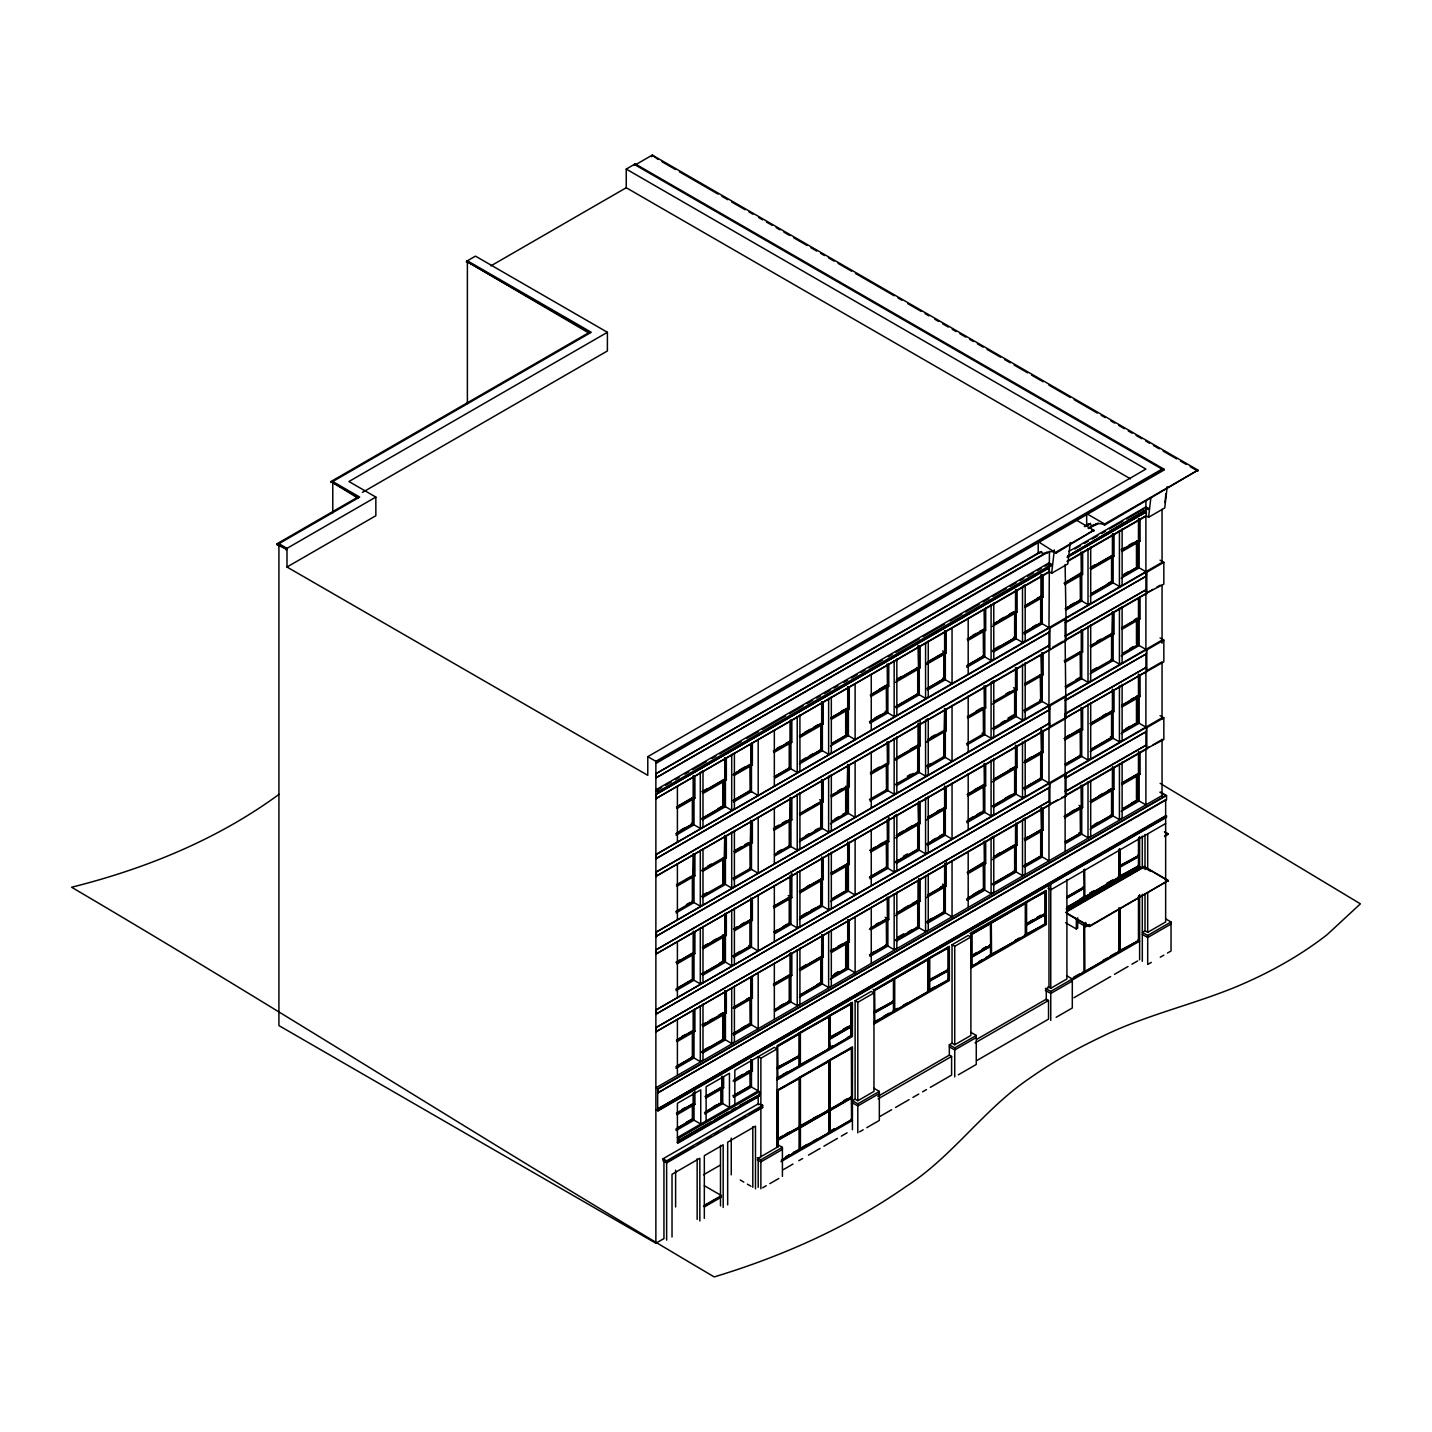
<?xml version="1.0" encoding="UTF-8"?>
<svg xmlns="http://www.w3.org/2000/svg" width="1432" height="1432" viewBox="0 0 1432 1432"><rect width="100%" height="100%" fill="white"/><g stroke="black" fill="none" stroke-linecap="round" stroke-linejoin="round"><path stroke-width="1.5" d="M1164.968 502.65L1165.863 493.843M1049.423 567.806L655.874 794.492L1048.976 567.537L1049.423 571.941L655.874 798.644L1048.976 571.69L1051.661 573.248L1054.364 549.924M1070.259 542.71L1067.824 563.922L1051.661 573.248M1067.055 561.255L1145.904 515.735L1148.589 517.274L1150.791 498.211M1167.187 486.755L1164.753 507.948L1148.589 517.274M279.061 794.312C217.431 839.528 145.42 868.777 71.6 887.249C287.617 1014.142 498.354 1149.753 714.21 1276.914C782.051 1256.347 847.816 1227.331 906.026 1186.519C952.566 1156.609 983.802 1109.227 1029.501 1078.368A503.903 290.929 0 0 1 1101.208 1036.965C1145.027 1015.109 1193.232 1004.799 1238.215 985.932A417.822 241.22 0 0 0 1327.321 934.487L1360.4 903.843L1160.135 783.34M589.447 333.334L466.492 261.304L475.478 256.131L607.401 332.296L607.401 350.947L362.421 492.393M1130.439 478.825L626.249 187.735L626.249 169.083L635.217 163.892L1163.84 469.087L1163.84 470.126L656.769 762.898L655.874 762.379M466.492 262.342L467.387 261.823M1197.957 470.126L1104.609 524.023L1086.673 513.658L1086.673 525.061A2.542 1.468 60 0 0 1088.463 524.023A16.02 9.254 60 0 0 1096.536 524.542A16.02 9.254 60 0 1 1104.609 525.061L1197.957 470.126L652.276 155.086L634.322 165.45L634.322 164.411L1163.84 470.126M490.943 265.851L626.249 187.735M357.893 498.103L330.971 481.528L589.447 332.296L466.492 261.304M330.971 482.566L591.255 332.296L467.387 260.785L467.387 403.573M607.401 332.296L348.925 481.528L375.846 497.065L375.846 515.735L286.991 567.018L286.991 548.367L278.918 543.712M286.991 549.405L277.128 544.751L277.128 543.712L357.893 497.065L330.971 481.528M277.128 544.751L359.7 497.065L332.779 481.528L332.779 512.763M277.128 543.712L286.096 548.886L375.846 497.065M286.991 567.018L647.783 775.321L647.783 756.669L1145.904 469.087L626.249 169.083M1162.05 469.087L655.874 761.341L655.874 1243.227L663.553 1238.787M647.783 756.669L656.769 761.86L1163.84 469.087M1039.292 552.412L655.874 773.763L1041.673 551.553M1084.364 526.385L1088.195 524.166M1084.812 526.654L1090.575 523.307M1047.025 552.072L655.874 777.916L1047.49 552.34M1088.195 528.318L1095.892 523.861M1088.66 528.569L1098.272 523.02M1056.154 552L1093.851 530.234L1056.154 553.038A16.02 9.254 60 0 0 1048.6 552.215L1047.544 552.824A16.02 9.254 60 0 1 1039.99 552A2.542 1.468 60 0 1 1038.2 553.038L1038.2 541.636L1056.154 553.038M1068.97 551.338L1145.904 506.91L1148.589 508.467L1067.824 556.135L1148.589 508.467M657.807 789.748L661.673 787.51M665.558 785.273L671.357 781.926M675.224 779.688L679.108 777.451M684.908 774.103L688.792 771.866M692.658 769.628L706.209 761.806M712.026 758.441L715.893 756.221M719.777 753.984L741.078 741.687M746.878 738.321L758.495 731.609M762.379 729.389L785.613 715.964M789.48 713.727L803.048 705.904M806.914 703.667L812.714 700.32M816.598 698.082L820.464 695.845M824.349 693.607L830.148 690.26M834.015 688.022L837.899 685.785M843.699 682.42L847.583 680.182M851.449 677.945L857.267 674.597M861.133 672.36L865 670.122M868.884 667.885L882.434 660.062M888.252 656.715L892.118 654.478M895.985 652.24L919.219 638.815M923.103 636.578L944.404 624.28M950.204 620.933L961.821 614.221M965.705 611.983L979.255 604.161M983.122 601.923L988.939 598.576M992.806 596.338L1006.374 588.516M1010.24 586.279L1016.058 582.913M1019.924 580.694L1023.791 578.456M1027.675 576.219L1033.474 572.854M1037.359 570.616L1041.225 568.397M1045.091 566.159L1048.976 563.922L1051.661 565.479L1051.661 564.441L1048.976 562.883L655.874 789.837L658.559 791.395L1051.661 564.441M1074.734 549.029L1080.516 545.699M1084.364 543.48L1088.195 541.26M1092.043 539.041L1097.825 535.711M1101.673 533.492L1105.504 531.272M1109.352 529.052L1122.813 521.284M1126.662 519.064L1143.971 509.058M655.874 790.876L658.559 792.433L1051.661 565.479M1067.055 557.102L1146.352 511.833L1146.352 515.985L1067.502 561.505M1067.502 557.37L1146.352 511.833M701.984 791.699L707.569 788.477M739.073 770.291L744.694 767.051M776.681 748.578L780.44 746.412M786.061 743.172L790.267 741.257L790.267 722.014M804.498 732.522L810.082 729.3M813.788 727.152L817.511 725.004M841.622 711.095L847.708 708.088L847.708 686.716M879.248 689.365L884.869 686.125M897.703 678.714L901.426 676.566M972.418 635.575L976.177 633.409M979.918 631.243L984.124 629.328L967.244 639.084M1000.216 619.519L1003.939 617.389M1009.506 614.167L1013.229 612.019M1037.359 598.075L1041.565 596.177L1041.565 574.805M1091.56 566.786L1095.283 564.638M1121.149 549.709L1124.908 547.543M1128.667 545.377L1132.408 543.193M676.441 806.968L693.339 797.212L693.339 775.84M702.45 791.968L724.753 779.08L724.753 757.707M733.882 773.799L750.78 764.062L750.78 744.819M773.37 751.012L790.267 741.257M799.378 735.994L821.682 723.124L821.682 701.752M830.811 717.844L847.708 708.088M870.316 695.039L886.748 685.033M896.307 680.039L918.61 667.169L918.61 645.778M927.739 661.888L944.637 652.133L944.637 630.76M993.235 624.083L1015.539 611.196L1015.539 589.823M1024.668 605.915L1041.565 596.177M1064.173 583.128L1080.605 573.122M1090.164 568.11L1112.467 555.24L1112.467 533.868M1121.614 549.96L1138.494 540.204L1138.494 518.832M676.674 807.093L693.571 797.356L693.571 775.983M702.665 792.093L724.968 779.205L724.968 757.832M734.115 773.942L750.995 764.187L750.995 744.944M773.602 751.138L790.5 741.382L790.5 720.01M799.593 736.138L821.896 723.25L821.896 701.877M831.043 717.969L847.923 708.231L847.923 686.859M870.531 695.182L887.428 685.427L887.196 663.929M896.522 680.164L918.825 667.294L918.825 645.922M927.972 662.014L944.869 652.258L944.869 630.885M967.459 639.209L984.357 629.471L984.124 610.104M993.45 624.209L1015.771 611.321L1015.771 589.948M1024.9 606.058L1041.798 596.303L1041.798 574.93M1064.388 583.254L1081.285 573.498L1081.053 552M1090.379 568.253L1112.7 555.365L1112.7 533.993M1121.829 550.085L1138.726 540.347L1138.726 518.957M681.202 804.766L684.961 802.6M688.702 800.434L692.462 798.268L692.462 823.919L677.443 832.583M726.328 757.868L726.328 779.993L724.073 780.243L724.073 805.894L701.769 818.782M733.023 774.855L736.764 772.689M778.131 748.811L789.39 742.313L789.39 767.964L774.372 776.627M823.257 701.913L823.257 724.037L821.001 724.288L821.001 749.938L800.56 761.752M837.452 714.568L841.211 712.402M847.028 709.27L849.283 709.001L849.283 686.877M886.515 686.465L888.771 686.197L888.771 664.09M926.88 662.927L946.212 653.046L946.212 630.921M973.867 635.808L977.626 633.642M1070.796 579.835L1074.555 577.669M1080.39 574.536L1082.628 574.286L1082.628 552.161M1122.616 549.924L1126.358 547.758M1140.069 518.993L1140.069 541.117L1137.813 541.385L1137.813 567.018L1122.813 575.7M676.96 808.489L694.914 798.125L694.914 776.001M703.345 793.256L726.328 779.993M734.401 775.321L752.355 764.957L752.355 742.85M773.889 752.534L791.842 742.17L791.842 720.045M800.273 737.301L823.257 724.037M831.33 719.365L849.283 709.001M870.817 696.561L888.771 686.197M895.286 682.438L920.185 668.064L920.185 645.939M926.468 664.448L946.212 653.046M967.746 640.605L985.699 630.241L985.699 608.117M992.215 626.482L1017.114 612.108L1017.114 589.984M1025.187 607.437L1043.14 597.072L1043.14 574.966M1064.674 584.65L1082.628 574.286M1091.059 569.417L1114.042 556.153L1114.042 534.029M1122.115 551.481L1140.069 541.117M680.755 830.166L684.514 828M717.826 808.722L723.411 805.518L723.411 781.997M801.741 760.285L805.464 758.137M809.187 755.989L812.893 753.841M874.612 718.238L880.25 714.98M995.598 648.356L999.321 646.208M1032.741 626.947L1036.482 624.782M1070.348 605.235L1074.107 603.069M1107.401 583.808L1111.125 581.66L1119.43 586.458L1122.115 584.9L1122.115 528.945M1124.031 574.232L1127.789 572.066M701.537 818.657L723.858 805.769L723.858 780.118M733.023 800.506L749.903 790.75M800.327 761.609L820.787 749.813L820.787 724.162M831.813 743.459L846.831 734.795L846.831 709.144M869.439 721.746L886.318 711.99M895.394 706.728L917.715 693.84L917.715 668.189M926.88 688.577L943.76 678.84L943.76 653.189M968.247 664.699L983.247 656.035M992.34 650.772L1014.644 637.884L1014.644 612.234M1023.808 632.622L1040.688 622.866L1040.688 597.216M1080.176 600.08L1065.175 608.743L1080.39 600.187L1080.176 574.429M1091.112 593.725L1111.572 581.929L1111.572 556.278M1122.616 575.575L1137.617 566.911L1137.617 541.26M675.779 833.782L692.658 824.027L692.658 798.394M733.22 800.631L750.1 790.876L749.903 765.1M774.587 776.735L789.587 768.071L789.587 742.42M832.028 743.584L847.028 734.902L847.028 709.091M869.636 721.871L886.515 712.116L886.318 686.34M895.627 706.853L917.93 693.983L917.93 668.332L916.587 667.545M927.077 688.702L943.957 678.947L943.957 653.296M966.564 665.898L983.462 656.142L983.247 630.384M992.555 650.898L1014.858 638.01L1014.858 612.359M1024.005 632.747L1040.885 622.992L1040.885 597.341M1091.345 593.868L1111.787 582.054L1111.787 556.404M676.065 835.178L694.019 824.814L694.019 797.606L694.914 798.125M702.45 819.945L725.415 806.681L725.415 779.473M733.506 802.01L751.46 791.645L751.46 764.437L752.355 764.957M774.784 778.185L790.947 768.859L790.947 741.651L791.842 742.17M799.378 763.972L822.362 750.708L822.362 723.518M830.435 746.054L848.388 735.69L848.388 708.482M869.922 723.25L887.876 712.885L887.876 685.677M896.307 708.017L919.29 694.753L919.29 667.545M927.363 690.081L945.317 679.735L945.317 652.527M966.851 667.294L984.804 656.93L984.804 629.722L985.699 630.241M993.235 652.061L1016.219 638.797L1016.219 611.589L1017.114 612.108M1024.292 634.125L1042.245 623.761L1042.245 596.553L1043.14 597.072M1065.569 610.3L1081.733 600.975L1081.733 573.767M1090.164 596.088L1113.147 582.824L1113.147 555.634L1114.042 556.153M1121.22 578.17L1139.174 567.806L1139.174 540.598M700.302 828.448L702.987 826.89L702.987 770.917L700.302 772.475L700.302 828.448L691.316 823.257M722.73 781.603L722.73 805.124L731.698 810.297L734.401 808.758L734.401 752.784M788.942 767.695L797.23 772.475L799.915 770.917L799.915 714.962M820.339 749.545L828.627 754.342L831.33 752.784L831.33 696.829M885.173 711.328L894.159 716.519L896.844 714.962L896.844 659.006M917.268 693.589L925.573 698.386L928.258 696.829L928.258 640.856M982.799 655.767L991.087 660.546L993.772 659.006L993.772 603.033M1022.502 642.413L1025.187 640.856L1025.187 584.9L1022.502 586.458L1022.502 642.413L1013.516 637.24M1079.728 599.811L1088.016 604.59L1090.701 603.033L1090.701 547.078M1162.05 562.364L655.874 854.6L1049.423 627.914L1049.423 632.049L655.874 858.753L1049.423 632.049M1042.514 623.922L1049.871 628.165L1066.017 618.839L1066.017 640.605L655.874 876.366L1049.423 649.68L1048.976 645.277L655.874 872.231L1049.423 645.528M1139.442 567.967L1146.799 572.209L1163.84 562.364L1163.84 584.131L1145.904 593.457L1145.904 649.412M1067.055 621.363L1146.352 576.094L1146.352 571.941L1065.569 618.588L1065.122 622.472M1065.569 622.723L1146.352 576.094M1065.569 636.202L1146.352 589.572L1146.352 593.707L1065.569 640.355L1065.122 635.933L1146.352 589.572M1052.556 647.336L1063.332 641.124M1049.423 723.25L655.874 949.953L1049.423 723.25L1049.423 727.402L655.874 954.088L1066.017 718.327L1065.122 640.086L1153.082 589.304M1156.662 587.227L1160.26 585.169M707.569 866.217L711.292 864.069M735.314 850.196L740.953 846.938M744.694 844.773L748.453 842.607M774.802 827.392L778.561 825.226M782.32 823.06L786.061 820.894M837.881 790.983L841.622 788.817M873.61 770.344L879.248 767.105M910.716 748.918L918.61 744.891L918.61 723.518M931.051 737.176L934.81 735.01M976.177 711.131L981.797 707.891M1005.801 694.037L1009.506 691.889M1097.145 641.285L1100.868 639.137M1134.287 619.841L1138.494 617.944L1138.494 598.701M676.441 884.69L693.571 875.077L693.571 853.705M702.45 869.689L724.968 856.945L724.968 835.572M733.882 851.539L750.995 841.909L750.995 820.536M773.37 828.734L790.5 819.122L790.5 797.731M799.378 813.734L821.896 800.971L821.896 779.599M830.811 795.566L847.923 785.953L847.923 764.581M870.316 772.779L887.428 763.149L887.196 741.651M896.307 757.761L918.825 745.016L918.825 723.643M927.739 739.61L944.869 729.998L944.869 708.607M967.244 716.805L984.357 707.193L984.124 685.677M993.235 701.805L1015.771 689.061L1015.771 667.688M1024.668 683.655L1041.798 674.024L1041.798 652.652M1064.173 660.85L1081.285 651.22L1081.285 629.847M1090.164 645.85L1112.7 633.087L1112.7 611.715M1121.614 627.681L1138.726 618.069L1138.726 598.827M686.841 879.248L690.582 877.082M701.537 870.728L705.26 868.58M776.251 827.624L780.01 825.458M783.769 823.275L789.39 820.035L789.39 845.686M805.912 810.476L809.635 808.328M813.34 806.18L817.063 804.032M831.813 795.53L837.452 792.29M843.072 789.032L846.831 786.866L846.831 812.517M895.394 758.799L913.992 748.077M971.988 714.604L975.747 712.438M979.506 710.272L983.247 708.106L983.462 733.882L966.564 743.62M1009.059 693.178L1012.782 691.029M1076.434 654.317L1080.176 652.151L1080.39 677.909L1065.175 686.465M1091.112 645.814L1094.836 643.666M1105.987 637.222L1111.572 634L1111.572 659.651M1128.237 624.406L1131.996 622.24M694.914 853.723L694.914 875.847L692.658 876.115L692.658 901.766L675.779 911.504M726.328 835.59L726.328 857.714L724.073 857.983L724.073 883.634L701.537 896.378M823.257 779.635L823.257 801.759L821.001 802.01L821.001 827.66L800.327 839.349M920.185 721.46L920.185 745.786L917.93 746.054L917.93 771.705L895.394 784.45M946.212 708.643L946.212 730.768L943.957 731.018L943.957 756.669L926.88 766.317M1017.114 667.706L1017.114 689.83L1014.858 690.099L1014.858 715.732L992.34 728.494M1114.042 611.75L1114.042 633.875L1111.787 634.125L1111.787 659.776L1091.112 671.447M676.96 886.211L694.914 875.847M703.345 870.978L726.328 857.714M734.401 853.06L752.355 842.696L752.355 820.572M773.889 830.256L791.842 819.892L791.842 797.767M800.273 815.023L823.257 801.759M831.33 797.087L849.283 786.723L849.283 764.598M870.817 774.3L888.771 763.936L888.771 741.812M895.286 760.159L920.185 745.786M926.468 742.17L946.212 730.768M967.746 718.327L985.699 707.963L985.699 685.838M992.215 704.204L1017.114 689.83M1025.187 685.176L1043.14 674.812L1043.14 652.688M1064.674 662.372L1082.628 652.008L1082.628 629.883M1091.059 647.139L1114.042 633.875M1122.115 629.203L1140.069 618.839L1140.069 596.714M907.297 776.287L911.02 774.139M1007.949 718.184L1013.516 714.962L1022.502 720.153L1025.187 718.596L1025.187 662.622M686.393 904.63L690.135 902.464M702.951 895.036L706.674 892.888M777.683 851.933L781.442 849.749M805.464 835.858L809.187 833.71M814.754 830.488L818.477 828.34M835.125 818.764L838.884 816.598M842.625 814.432L846.384 812.266L846.384 786.615M907.96 776.681L913.544 773.459M926.432 766.048L930.173 763.883M1001.183 722.856L1004.888 720.726M1008.611 718.578L1014.196 715.356M1075.987 679.699L1079.728 677.533L1088.016 682.312L1090.701 680.773L1090.701 624.8M1092.527 670.122L1096.25 667.974M1129.669 648.714L1133.41 646.548M733.023 878.228L750.1 868.597L749.903 842.839M774.372 854.349L789.587 845.793L789.587 820.142M831.813 821.18L847.028 812.642L847.028 786.812M869.439 799.468L886.515 789.837L886.318 764.079M1023.808 710.344L1040.885 700.713L1040.885 675.063M1122.616 653.296L1137.813 644.758L1137.813 619.107M676.065 912.9L694.019 902.536L694.019 875.328M702.45 897.667L725.415 884.403L725.415 857.195M733.506 879.731L751.46 869.367L751.46 842.177L752.355 842.696M774.784 855.906L790.947 846.581L790.947 819.373L791.842 819.892M799.378 841.712L822.362 828.448L822.362 801.24M830.435 823.776L848.388 813.412L848.388 786.204L849.283 786.723M869.922 800.971L887.876 790.607L887.876 763.417M896.307 785.738L919.29 772.475L919.29 745.267M927.363 767.821L945.317 757.456L945.317 730.248M966.851 745.016L984.804 734.652L984.804 707.444L985.699 707.963M993.235 729.783L1016.219 716.519L1016.219 689.311M1024.292 711.847L1042.245 701.483L1042.245 674.293L1043.14 674.812M1065.569 688.022L1081.733 678.696L1081.733 651.488L1082.628 652.008M1090.164 673.828L1113.147 660.564L1113.147 633.356M1121.22 655.892L1139.174 645.528L1139.174 618.32L1140.069 618.839M692.014 901.39L700.302 906.17L702.987 904.612L702.987 848.639M725.988 884.725L731.698 888.037L734.401 886.48L734.401 830.506M788.942 845.417L797.23 850.196L799.915 848.657L799.915 792.684M820.339 827.266L828.627 832.064L831.33 830.506L831.33 774.551M885.871 789.462L894.159 794.241L896.844 792.684L896.844 736.728M925.573 776.108L928.258 774.551L928.258 718.596L925.573 720.135L925.573 776.108L917.268 771.311M991.087 738.285L993.772 736.728L993.772 680.755L991.087 682.312L991.087 738.285L982.101 733.095M1111.125 659.382L1119.43 664.18L1122.115 662.622L1122.115 606.667M1162.05 640.086L655.874 932.339L1049.423 705.636L1049.423 709.789L655.874 936.474L1049.423 709.789M1039.543 699.944L1049.871 705.887L1066.017 696.561M1136.471 618.32L1136.471 643.97L1146.799 649.931L1163.84 640.086L1163.84 661.852L1050.766 726.096M1065.569 700.463L1146.352 653.815L1146.352 649.68L1065.569 696.31L1065.122 700.194L1146.352 653.815M1065.569 713.924L1146.352 667.294L1146.352 671.429L1065.569 718.076L1065.122 713.673L1146.352 667.294M1147.694 670.14L1162.05 661.852M675.993 962.161L679.753 959.995M703.846 946.087L707.569 943.939M713.154 940.717L716.859 938.569M733.435 928.992L737.194 926.826M740.953 924.66L744.694 922.494M806.359 886.909L810.082 884.761M869.851 850.232L875.489 846.992M879.248 844.826L882.989 842.66M899.565 833.084L903.288 830.936M907.011 828.788L912.578 825.566M936.689 811.658L940.43 809.492M974.297 789.945L978.056 787.779M1009.506 769.611L1015.539 766.657L1015.539 745.284M1027.979 758.942L1031.738 756.776M1065.587 737.229L1069.346 735.063M1102.729 715.803L1106.435 713.655M1130.546 699.729L1134.287 697.563M676.441 962.429L693.339 952.674L693.339 931.301M702.45 947.411L724.753 934.541L724.753 915.299M733.882 929.261L750.78 919.505L750.78 898.133M773.37 906.456L790.267 896.701L790.267 875.328M799.378 891.456L821.682 878.568L821.682 857.195M830.811 873.305L847.708 863.55L847.708 842.177M870.316 850.501L886.748 840.495M896.307 835.5L918.61 822.612L918.61 803.37M927.739 817.332L944.637 807.576L944.637 786.204M967.244 794.545L983.677 784.521M993.235 779.527L1015.539 766.657M1024.668 761.377L1041.565 751.621L1041.565 730.248M1064.173 738.572L1080.605 728.566M1090.164 723.572L1112.467 710.684L1112.467 689.311M1121.614 705.421L1138.494 695.666L1138.494 674.293M676.674 962.555L693.571 952.799L693.571 931.427M702.665 947.537L724.968 934.666L724.968 913.294M734.115 929.386L750.995 919.63L750.995 898.258M773.602 906.581L790.5 896.844L790.5 875.471M799.593 891.581L821.896 878.711L821.896 857.321M831.043 873.431L847.923 863.675L847.923 842.302M870.531 850.626L887.428 840.87L887.196 819.373M896.522 835.626L918.825 822.738L918.825 801.365M927.972 817.457L944.869 807.72L944.869 786.347M967.459 794.67L984.357 784.915L984.124 763.417M993.45 779.652L1015.771 766.782L1015.771 745.41M1024.9 761.502L1041.798 751.746L1041.798 730.374M1064.388 738.697L1081.285 728.96L1081.053 707.444M1090.379 723.697L1112.7 710.827L1112.7 689.436M1121.829 705.546L1138.726 695.791L1138.726 674.418M694.914 931.462L694.914 953.569L692.658 953.837L692.658 979.488L675.779 989.243M734.885 929.225L738.644 927.059M750.1 920.669L752.355 920.418L752.355 898.294M774.372 906.42L778.131 904.254M781.89 902.088L785.649 899.923M791.842 873.287L791.842 897.613L789.587 897.882L789.587 923.533L774.587 932.196M800.327 891.42L805.912 888.198M811.479 884.976L815.202 882.828M823.257 857.356L823.257 879.481L821.001 879.731L821.001 905.382L800.56 917.196M847.028 864.713L849.283 864.445L849.283 842.338M871.318 850.465L876.939 847.207M886.515 841.909L888.771 841.658L888.771 817.314M900.979 833.317L904.702 831.169M908.425 829.021L917.715 823.651L917.715 849.301L895.394 862.171M930.621 816.222L934.38 814.056M938.139 811.89L941.88 809.724M977.626 789.086L981.368 786.92M983.462 785.953L985.699 785.685L985.699 763.578M1017.114 745.428L1017.114 767.552L1014.858 767.821L1014.858 793.471L992.555 806.341M1023.808 762.433L1031.308 758.083M1035.068 755.917L1038.809 753.751M1074.555 733.13L1080.176 729.873L1080.39 755.631L1065.372 764.312M1104.126 716.018L1107.849 713.87M1114.042 689.472L1114.042 711.597L1111.787 711.847L1111.787 737.498L1091.345 749.312M1126.358 703.219L1130.117 701.053M676.96 963.933L694.914 953.569M703.345 948.7L726.328 935.436L726.328 913.312M734.401 930.782L752.355 920.418M773.889 907.977L791.842 897.613M800.273 892.745L823.257 879.481M831.33 874.809L849.283 864.445M870.817 852.022L888.771 841.658M895.286 837.881L920.185 823.525L920.185 801.401M926.468 819.892L946.212 808.489L946.212 786.365M967.746 796.049L985.699 785.685M992.215 781.926L1017.114 767.552M1025.187 762.898L1043.14 752.534L1043.14 730.409M1064.674 740.093L1082.628 729.729L1082.628 707.605M1091.059 724.861L1114.042 711.597M1122.115 706.925L1140.069 696.561L1140.069 674.454M903.574 856.157L907.297 854.009M719.687 963.109L723.411 960.962L723.411 935.311M736.317 953.533L740.076 951.367M773.924 931.82L777.683 929.654M783.322 926.397L787.063 924.231M801.741 915.728L807.326 912.506M811.031 910.358L814.754 908.228M894.946 861.921L898.67 859.773M902.393 857.625L907.96 854.403M932.053 840.53L935.812 838.364M939.553 836.198L943.312 834.033L952.047 839.062L952.047 783.107M969.661 818.818L973.42 816.652M977.179 814.468L980.92 812.302M1004.888 798.447L1010.473 795.225M1125.91 728.602L1129.669 726.436M677.443 988.044L692.462 979.363L692.462 953.712M701.537 974.1L723.858 961.212L723.858 935.579M733.023 955.949L749.903 946.212L749.903 920.561M774.372 932.071L789.39 923.407L789.39 897.757M800.327 917.071L820.787 905.257L820.787 879.606M831.813 898.92L846.831 890.239L846.831 864.588M869.439 877.19L886.318 867.452M926.88 844.039L943.76 834.283L943.76 808.633M968.247 820.16L983.247 811.479M992.34 806.216L1014.644 793.328L1014.644 767.695M1023.808 788.065L1040.688 778.328L1040.688 752.677M1065.175 764.187L1080.176 755.523M1091.112 749.187L1111.572 737.373L1111.572 711.722M1122.616 731.036L1137.617 722.355L1137.617 696.704M701.769 974.225L724.073 961.355L724.073 935.705M733.22 956.075L750.1 946.319L748.757 945.55M832.028 899.028L847.028 890.364L847.028 864.534M869.636 877.315L886.515 867.559L886.318 841.801M895.627 862.315L917.93 849.427L917.93 823.776M927.077 844.146L943.957 834.409L943.957 808.758M966.564 821.359L983.462 811.604L983.247 785.828M1024.005 788.191L1040.885 778.435L1040.885 752.784M1122.813 731.143L1137.813 722.48L1137.813 696.829M676.065 990.622L694.019 980.258L694.019 953.068M702.45 975.389L725.415 962.125L725.415 934.917L726.328 935.436M733.506 957.471L751.46 947.107L751.46 919.899M774.784 933.628L790.947 924.302L790.947 897.094M799.378 919.433L822.362 906.17L822.362 878.962M830.435 901.498L848.388 891.134L848.388 863.943M869.922 878.711L887.876 868.347L887.876 841.139M896.307 863.478L919.29 850.196L919.29 823.006L920.185 823.525M927.363 845.542L945.317 835.178L945.317 807.97M966.851 822.738L984.804 812.374L984.804 785.166M993.235 807.505L1016.219 794.241L1016.219 767.033M1024.292 789.587L1042.245 779.223L1042.245 752.015L1043.14 752.534M1065.569 765.744L1081.733 756.418L1081.733 729.21L1082.628 729.729M1090.164 751.549L1113.147 738.285L1113.147 711.077M1121.22 733.614L1139.174 723.25L1139.174 696.042L1140.069 696.561M694.574 980.58L700.302 983.891L702.987 982.334L702.987 926.379M722.73 934.917L722.73 960.568L731.698 965.759L734.401 964.201L734.401 908.246M788.942 923.157L797.23 927.936L799.915 926.379L799.915 870.405M820.339 905.006L828.627 909.785L831.33 908.246L831.33 852.273M894.159 871.963L896.844 870.405L896.844 814.45L894.159 816.007L894.159 871.963L885.871 867.183M917.268 849.033L925.573 853.83L928.258 852.273L928.258 796.317M982.799 811.228L991.087 816.007L993.772 814.45L993.772 758.495M1016.774 794.563L1022.502 797.875L1025.187 796.317L1025.187 740.362M1079.728 755.273L1088.016 760.052L1090.701 758.495L1090.701 702.521M1110.444 736.728L1119.43 741.901L1122.115 740.362L1122.115 684.389M1162.05 717.808L655.874 1010.061L1049.423 783.358L1049.423 787.51L655.874 1014.196L1049.423 787.51M1040.241 778.059L1049.871 783.626L1066.017 774.3L1066.017 796.049L1048.976 804.873L1048.976 860.829L1042.514 857.106M1136.471 696.042L1136.471 721.692L1146.799 727.653L1163.84 717.808L1163.84 739.574L1145.904 748.9L1145.904 804.873L1136.471 799.432L1136.471 775.911M1065.569 778.185L1146.352 731.537L1146.352 727.402L1065.569 774.032L1065.122 777.916L1146.352 731.537M1049.423 800.971L655.874 1027.675L1049.423 800.971L1049.423 805.124L655.874 1031.828L1057.944 799.683M1065.569 791.645L1146.352 745.016L1146.352 749.169L1065.569 795.798L1065.122 791.395L1146.352 745.016M1061.542 797.606L1066.017 796.049M1067.055 794.42L1149.484 746.824M1153.082 744.765L1162.05 739.574M681.632 1036.643L685.391 1034.477M701.984 1024.882L705.707 1022.734M709.431 1020.586L713.154 1018.438M718.721 1015.216L722.444 1013.068M746.573 999.142L750.78 997.227L750.78 978.002M800.774 967.853L806.359 964.631M830.363 950.759L834.122 948.593M837.881 946.427L841.622 944.261M875.489 924.714L879.248 922.548M903.288 908.658L908.873 905.454M912.578 903.306L918.61 900.334L918.61 878.962M940.43 887.213L944.189 885.048M996.493 854.85L1000.216 852.702M1024.22 838.848L1027.979 836.682M1071.226 811.711L1074.985 809.545M1099.006 795.673L1102.729 793.525M1108.296 790.303L1112.467 788.405L1112.467 767.033M676.441 1040.151L693.339 1030.396L693.339 1011.153M702.45 1025.133L724.753 1012.263L724.753 990.89M733.882 1006.982L750.78 997.227M773.37 984.178L790.267 974.44L790.267 953.068M799.378 969.178L821.682 956.308L821.682 934.917M830.811 951.027L847.708 941.272L847.708 919.899M870.316 928.222L887.196 918.467M896.307 913.222L918.61 900.334M927.739 895.054L944.637 885.316L944.637 863.943M967.244 872.267L983.677 862.261M993.235 857.249L1015.539 844.379L1015.539 825.136M1024.668 839.098L1041.565 829.343L1041.565 807.97M1064.173 816.294L1081.053 806.556M1090.164 801.293L1112.467 788.405M1121.614 783.143L1138.494 773.387L1138.494 752.015M676.674 1040.276L693.571 1030.521L693.571 1011.296M702.665 1025.276L724.968 1012.388L724.968 991.016M733.023 1008.038L750.995 997.37L750.995 978.128M773.602 984.321L790.5 974.566L790.5 953.193M799.593 969.303L821.896 956.433L821.896 935.06M831.043 951.152L847.923 941.397L847.923 920.024M869.439 929.279L887.428 918.61L887.196 897.094M896.522 913.347L918.825 900.46L918.825 879.087M927.972 895.197L944.869 885.441L944.869 864.069M967.459 872.392L984.357 862.637L984.124 841.139M993.45 857.392L1015.771 844.504L1015.771 823.132M1024.9 839.224L1041.798 829.486L1041.798 808.096M1064.388 816.437L1081.285 806.681L1081.053 785.183M1090.379 801.419L1112.7 788.549L1112.7 767.176M1121.829 783.268L1138.726 773.513L1138.726 752.14M791.842 953.211L791.842 975.335L789.587 975.604L789.587 1001.254L774.587 1009.918M847.028 942.435L849.283 942.184L849.283 920.06M886.515 919.63L888.771 919.38L888.771 897.255M946.212 861.885L946.212 886.211L943.957 886.48L943.957 912.13L927.077 921.868M983.462 863.675L985.699 863.424L985.699 841.3M1043.14 808.131L1043.14 830.256L1040.885 830.506L1040.885 856.157L1024.005 865.913M1080.39 807.72L1082.628 807.451L1082.628 785.327M1114.042 767.194L1114.042 789.318L1111.787 789.587L1111.787 815.238L1091.345 827.034M1140.069 752.176L1140.069 774.3L1137.813 774.551L1137.813 800.202L1122.813 808.865M676.96 1041.673L694.914 1031.308L694.914 1009.184M703.345 1026.44L726.328 1013.176L726.328 991.051M734.401 1008.504L752.355 998.14L752.355 976.015M773.889 985.699L791.842 975.335M800.273 970.466L823.257 957.202L823.257 935.078M831.33 952.548L849.283 942.184M870.817 929.744L888.771 919.38M895.286 915.621L920.185 901.247L920.185 879.123M926.468 897.613L946.212 886.211M967.746 873.788L985.699 863.424M992.215 859.648L1017.114 845.274L1017.114 823.167M1025.187 840.62L1043.14 830.256M1064.674 817.815L1082.628 807.451M1091.059 802.582L1114.042 789.318M1122.115 784.664L1140.069 774.3M834.426 973.814L838.185 971.648M898.007 937.101L903.574 933.897M704.812 1049.423L708.536 1047.275M741.955 1028.015L745.696 1025.849M779.563 1006.284L783.322 1004.118M816.616 984.876L820.339 982.728L828.627 987.525L831.33 985.968L831.33 929.994M833.245 975.299L838.884 972.042M870.853 953.587L874.612 951.421M898.67 937.495L904.254 934.273M907.96 932.125L911.683 929.977M928.294 920.418L932.053 918.252M973.42 894.373L979.058 891.116M1094.388 824.492L1098.111 822.362M1131.548 803.083L1135.29 800.918M677.443 1065.766L692.462 1057.102L692.462 1031.452M701.537 1051.822L723.858 1038.952L723.858 1015.431M733.023 1033.689L749.455 1023.665M774.372 1009.793L789.39 1001.129L789.39 975.478M800.327 994.793L820.787 982.978L820.787 957.328M831.813 976.642L846.831 967.978L846.831 942.328M869.439 954.929L886.318 945.174M895.394 939.911L917.715 927.023L917.715 901.372M926.88 921.761L943.76 912.005L943.76 886.354M968.247 897.882L982.799 888.95M992.34 883.938L1014.644 871.068L1014.644 845.417M1023.808 865.805L1040.688 856.05L1040.688 830.399M1080.176 833.245L1065.175 841.909L1080.39 833.37L1080.176 807.594M1091.112 826.908L1111.572 815.094L1111.572 789.444M1122.616 808.758L1137.617 800.094L1137.617 774.443M675.779 1066.965L692.658 1057.21L692.658 1031.559M701.769 1051.947L724.073 1039.077L724.073 1013.426M733.22 1033.797L750.1 1024.041L749.903 998.283M800.56 994.918L821.001 983.122L821.001 957.471M832.028 976.749L847.028 968.086L847.028 942.256M869.636 955.037L886.515 945.281L886.318 919.523M895.627 940.036L917.93 927.148L917.93 901.498L916.587 900.728M966.564 899.081L983.462 889.326L983.247 863.568M992.555 884.063L1014.858 871.193L1014.858 845.542M676.065 1068.344L694.019 1057.997L694.019 1030.789L694.914 1031.308M702.45 1053.111L725.415 1039.847L725.415 1012.657L726.328 1013.176M733.506 1035.193L751.46 1024.829L751.46 997.621L752.355 998.14M774.784 1011.35L790.947 1002.024L790.947 974.816M799.378 997.155L822.362 983.891L822.362 956.683L823.257 957.202M830.435 979.219L848.388 968.873L848.388 941.665M869.922 956.433L887.876 946.069L887.876 918.861M896.307 941.2L919.29 927.936L919.29 900.728L920.185 901.247M927.363 923.264L945.317 912.9L945.317 885.692M966.851 900.46L984.804 890.095L984.804 862.905M993.235 885.227L1016.219 871.963L1016.219 844.773L1017.114 845.274M1024.292 867.309L1042.245 856.945L1042.245 829.737M1065.569 843.466L1081.733 834.14L1081.733 806.932M1090.164 829.271L1113.147 816.007L1113.147 788.799M1121.22 811.335L1139.174 800.971L1139.174 773.781M692.014 1056.834L700.302 1061.613L702.987 1060.056L702.987 1004.101M722.73 1014.787L722.73 1038.307L731.698 1043.481L734.401 1041.923L734.401 985.968M788.942 1000.879L797.23 1005.658L799.915 1004.101L799.915 948.145M885.871 944.905L894.159 949.684L896.844 948.145L896.844 892.172M917.268 926.773L925.573 931.552L928.258 929.994L928.258 874.039M991.087 893.729L993.772 892.172L993.772 836.216L991.087 837.774L991.087 893.729L985.359 890.436M1022.502 875.596L1025.187 874.039L1025.187 818.084L1022.502 819.641L1022.502 875.596L1014.196 870.799M1079.03 832.583L1088.016 837.774L1090.701 836.216L1090.701 780.261M1111.125 814.844L1119.43 819.641L1122.115 818.084L1122.115 762.11M1162.05 795.548L655.874 1087.783L658.111 1089.072L1166.543 795.548L1166.543 799.683L657.664 1092.956L1165.648 799.683M1165.648 815.757L657.664 1109.03L1166.543 815.757L1166.543 817.296L658.111 1110.838L655.874 1109.549M1165.648 817.296L657.664 1110.588L657.664 1088.821L1165.648 795.548L1159.848 792.2M855.119 1000.735L871.265 991.409L873.967 992.967L857.804 1002.293L855.119 1000.735L855.119 1099.185L852.416 1100.743L857.804 1103.839L879.337 1091.417L879.337 1120.433L866.772 1127.682M952.047 944.762L968.193 935.436L970.896 936.993L954.732 946.319L952.047 944.762L952.047 1043.23L949.344 1044.769L949.344 1055.133L877.816 1096.429M969.983 933.378L1046.273 890.364L1046.273 924.571L970.896 968.086M777.934 1046.327L799.468 1033.886L799.468 1055.652L777.021 1067.574M799.468 1032.866L829.092 1016.792L829.092 1048.922L799.468 1064.978M829.092 1015.753L851.521 1003.85L851.521 1025.598L829.092 1037.52M873.967 1011.618L893.711 1001.254L893.711 979.488L874.863 990.371L873.055 989.333M928.706 959.279L894.606 978.969L894.606 1011.099L928.706 991.409L927.811 958.76L928.706 991.409M928.706 958.241L948.449 947.877L948.449 969.643L928.706 980.007M991.535 923.014L1025.634 903.323L1025.634 935.436L990.64 954.625M1025.634 902.285L1045.378 891.921L1045.378 913.688L1025.634 924.052M1165.648 823.525L1050.766 889.845L1048.081 888.288M758.19 1091.703L758.19 1056.691L760.875 1058.248L777.021 1048.922L774.336 1047.365L734.849 1070.169L734.849 1104.358M681.632 1109.693L685.391 1107.527M737.194 1077.616L742.814 1074.376M746.573 1072.21L750.78 1070.295L750.78 1059.752M676.441 1113.201L693.339 1103.463L693.339 1092.902M705.17 1096.626L722.05 1086.87L722.05 1076.327M733.882 1080.05L750.78 1070.295M676.674 1113.344L693.571 1103.589L693.571 1093.046M705.385 1096.751L722.283 1087.013L722.283 1076.452M733.023 1081.088L750.995 1070.42L750.995 1059.877M723.625 1076.613L723.625 1087.783L721.388 1088.052L721.388 1102.819L704.49 1112.557M676.96 1114.723L694.914 1104.358L694.914 1090.951M705.672 1098.147L723.625 1087.783M734.401 1081.572L752.355 1071.208L752.355 1060.038M1164.61 836.037L1168.333 833.889L1164.61 836.557M1066.786 896.915L1083.756 887.124M1067.001 897.041L1083.97 887.249L1083.756 869.707M1118.983 866.002L1138.726 855.656L1138.726 838.239M1066.786 897.953L1083.756 888.162L1083.97 897.613L1083.075 897.094M1067.001 898.079L1083.97 888.288M1118.983 867.04L1138.726 856.676L1138.726 866.002L1118.983 876.366M843.448 1029.232L847.028 1027.156M982.191 949.13L985.968 946.946M1029.411 921.868L1033.17 919.684M1036.947 917.518L1040.706 915.334M779.044 1066.661L782.642 1064.602M843.663 1029.357L850.841 1025.223L850.841 1003.456M972.99 954.697L976.767 952.513M982.424 949.255L986.183 947.071M1029.626 921.993L1033.403 919.827M1037.162 917.644L1040.939 915.478M777.701 1067.968L799.235 1055.527L799.235 1033.761L777.701 1046.201L777.934 1068.093M874.63 1011.994L893.478 1001.129L893.478 979.363L874.63 990.246L874.863 1012.138M990.407 945.156L971.558 956.039L971.558 934.273L990.407 923.389L990.64 945.281L971.791 956.164L971.791 934.416L990.64 923.533L989.727 923.014M777.021 1077.938L799.468 1066.017L799.468 1056.691L777.021 1068.612M829.987 1039.077L851.521 1026.637L851.521 1035.963L829.987 1048.403L829.092 1038.558M873.967 1021.983L893.711 1011.618L893.711 1002.293L873.967 1012.657M928.706 981.045L948.449 970.681L948.449 980.007L928.706 990.371M1025.634 925.072L1045.378 914.726L1045.378 924.052L1025.634 934.416M686.393 1122.258L690.135 1120.092M713.226 1106.775L716.985 1104.609M677.443 1127.951L692.462 1119.269L692.462 1104.502M706.173 1111.357L721.191 1102.694L721.191 1087.926M733.023 1095.856L749.903 1086.118M675.779 1129.15L692.658 1119.394L692.658 1104.627M733.22 1095.981L750.1 1086.226L749.903 1071.351M676.065 1130.528L694.019 1120.164L694.019 1103.839L694.914 1104.358M704.777 1113.953L722.73 1103.589L722.73 1087.264M733.506 1097.377L751.46 1087.013L751.46 1070.688L752.355 1071.208M1089.662 893.3L1093.439 891.116M1106.703 883.455L1112.396 880.179M1079.531 899.403L1083.29 897.238M1089.877 893.425L1093.672 891.241M1106.936 883.58L1112.61 880.304M1066.786 907.279L1083.756 897.488M1084.651 896.969L1118.75 877.279L1118.75 849.445M1067.001 907.405L1084.597 897.255M1119.394 877.172L1084.865 897.094L1084.651 869.135M1066.16 908.944L1139.621 866.521L1139.621 836.61M1066.912 910.054L1139.621 868.078M782.409 1074.823L787.797 1071.727M829.092 1047.884L832.672 1045.808M883.383 1016.541L889.039 1013.265M893.711 1010.58L897.488 1008.397M930.585 989.279L934.362 987.113M1015.27 940.394L1019.047 938.211M782.642 1074.967L788.03 1071.852M829.307 1048.009L832.905 1045.951M847.261 1037.645L850.841 1035.587L850.841 1026.261M883.616 1016.666L889.254 1013.409M893.926 1010.706L897.721 1008.522M903.395 1005.246L907.19 1003.044M930.818 989.405L934.577 987.239M978.647 961.785L982.424 959.619M986.183 957.435L989.959 955.269M1015.485 940.52L1019.28 938.336M777.701 1078.332L799.235 1065.891L799.235 1056.565L777.701 1069.006L777.934 1078.457M874.63 1022.358L893.478 1011.493L893.478 1002.149L874.63 1013.033L874.863 1022.502M990.407 955.52L971.558 966.403L971.558 957.077L990.407 946.194L990.64 955.645L971.791 966.528L971.791 957.202L990.64 946.319L989.727 945.8M991.302 955.001L1025.419 935.311L1025.419 903.18L991.302 922.87L991.535 955.126M1067.055 911.02L1144.096 866.521L1168.333 880.519L1089.358 926.629L1066.983 913.723M1067.055 911.54L1142.306 868.078L1142.306 836.127M758.19 1090.898L677.408 1137.527L678.75 1138.297L759.533 1091.667L759.533 1094.782L678.088 1141.018L677.408 1142.718L677.408 1103.32L700.749 1089.859L700.749 1124.048L692.014 1119.018M777.021 1080.014L852.416 1036.482L852.416 1002.293L777.021 1045.808L777.021 1147.372L758.19 1158.255L758.19 1187.271M873.967 1024.041L949.344 980.526L949.344 946.319L873.967 989.852L873.967 1091.417L857.804 1100.743L855.119 1099.185M680.003 1139.908L710.773 1122.151M714.622 1119.931L728.082 1112.163M731.931 1109.943L735.779 1107.724M739.628 1105.486L759.533 1094.782M677.408 1142.718L742.796 1104.949M746.645 1102.729L758.853 1096.465L758.853 1094.388M678.088 1143.094L758.853 1096.465M777.093 1146.083L777.093 1090.343L852.47 1046.81L852.416 1129.758M777.093 1090.343L799.521 1078.421L799.521 1127.127L777.093 1139.049L782.695 1136.077M799.521 1077.383L829.146 1061.327L829.146 1110.033L799.521 1126.089M829.146 1060.289L851.575 1048.367L850.68 1047.848M663.052 1158.774L758.19 1103.839L762.665 1105.397L762.665 1107.473L666.632 1162.909L663.052 1160.851L663.052 1158.774L666.632 1160.851L762.665 1105.397M668.565 1160.779L693.571 1146.334M697.402 1144.114L701.25 1141.895M707.032 1138.565L710.863 1136.346M714.711 1134.126L718.56 1131.907M724.341 1128.577L728.172 1126.358M732.02 1124.138L745.481 1116.351M749.33 1114.132L762.665 1107.473M1065.569 922.745L1076.345 928.974L1077.687 928.187L1077.687 917.822M1076.792 921.456L1085.76 926.629L1089.627 924.41M1065.569 912.381L1089.358 926.11L1168.333 880.519M703.524 1174.777L720.493 1164.986M786.061 1133.876L789.873 1131.924M813.143 1118.482L816.974 1116.28M843.502 1100.707L847.314 1098.756M851.36 1096.948L829.808 1109.388L829.808 1060.682L851.36 1048.242L851.575 1097.073L830.041 1109.514L830.041 1060.808M777.093 1140.087L799.521 1128.165L799.521 1149.932L781.568 1160.296M798.626 1126.608L800.416 1127.646L829.146 1111.071L829.146 1132.837L799.521 1148.894M1165.648 799.897L1165.648 921.975L1147.694 932.339L1145.009 930.782L1142.306 932.339L1147.694 935.436L1171.036 921.975L1171.036 950.991L1167.438 953.068M1048.081 986.738L1050.766 988.295L1066.912 978.969L1066.912 879.642M952.047 1043.23L954.732 1044.769L970.896 1035.443L970.896 933.897M1073.66 977.161L1079.531 974.029M1103.141 960.389L1106.936 958.205M1110.498 955.878L1116.405 952.727M1072.443 978.629L1083.756 972.113M1084.651 971.594L1118.75 951.904L1118.75 909.696M1045.378 988.295L1050.766 991.409L1072.299 978.969L1072.299 1007.985L1056.154 1017.311M1072.658 978.772L1083.97 972.238L1083.756 923.246M1118.983 907.62L1118.983 952.029L1084.865 971.719L1084.651 924.947M1118.983 950.991L1138.726 940.627L1138.726 896.217M757.277 1157.736L760.875 1159.813L782.409 1147.372L782.409 1176.388M949.344 1044.769L954.732 1047.884L976.266 1035.443L976.266 1064.459L958.33 1074.823M1071.959 980.204L1139.621 941.146L1137.813 940.108M1072.299 981.045L1050.766 993.486L1045.378 990.371M1171.036 924.052L1147.694 937.513L1142.306 934.416M782.409 1149.448L760.875 1161.889L757.277 1159.813M879.337 1093.493L857.804 1105.916L852.416 1102.819M976.266 1037.52L954.732 1049.96L949.344 1046.846M976.696 1039.363L1046.273 999.178L1048.528 1000.467L1048.528 1019.137L977 1060.414M878.138 1098.845L951.6 1056.44L951.6 1075.092L930.335 1087.371M975.067 1042.89L1048.528 1000.467M786.061 1156.662L789.659 1154.604M793.238 1152.527L799.521 1149.932M803.352 1146.692L807.183 1144.472M830.936 1130.761L834.534 1128.684M786.293 1156.805L789.873 1154.729M793.471 1152.653L798.859 1149.538M803.585 1146.817L807.397 1144.598M813.143 1141.286L816.974 1139.084M831.169 1130.886L834.749 1128.81M781.353 1160.171L799.307 1149.807L799.307 1128.04L777.755 1140.481L777.755 1146.996M851.36 1119.752L829.808 1132.193L829.808 1110.427L851.36 1097.986L851.575 1119.878L830.041 1132.318L830.041 1110.552L851.575 1098.111L850.68 1097.592M704.419 1205.35L721.388 1195.559L721.388 1197.116L704.419 1206.908M703.524 1206.388L718.596 1197.689M780.959 1161.692L852.47 1120.397L850.68 1119.359M1073.893 997.746L1110.623 976.534M1114.49 974.315L1128.022 966.493M1131.889 964.255L1137.688 960.908M783.322 1169.658L792.988 1164.073M798.788 1160.726L802.654 1158.488M808.453 1155.141L820.053 1148.446M823.919 1146.209L837.452 1138.386M841.318 1136.167L847.118 1132.819M880.071 1116.387L891.671 1109.693M895.537 1107.455L909.069 1099.651M912.936 1097.413L918.735 1094.066M922.602 1091.828L926.468 1089.591M1151.292 962.394L1147.694 964.47L1147.694 935.436M1160.26 957.202L1163.84 955.144M762.665 1187.79L766.263 1185.714M769.843 1183.638L778.829 1178.464M859.594 1131.835L863.192 1129.758M652.276 155.086L658.076 159.471M661.96 161.709L675.492 169.531M679.377 171.768L718.076 194.108M721.943 196.345L727.742 199.692M731.609 201.93L745.159 209.752M749.025 211.972L752.892 214.209M758.709 217.575L762.576 219.794M766.442 222.032L772.242 225.379M776.126 227.616L779.993 229.854M783.859 232.091L789.659 235.439M793.543 237.676L807.075 245.499M810.942 247.736L816.759 251.083M820.625 253.321L824.492 255.558M828.358 257.778L834.176 261.143M838.042 263.363L851.592 271.185M855.459 273.423L894.159 295.762M898.025 297.999L901.892 300.237M907.709 303.584L921.241 311.406M925.108 313.644L928.992 315.881M934.792 319.229L938.658 321.466M942.524 323.704L948.342 327.051M952.208 329.288L956.075 331.526M959.941 333.745L965.759 337.111M969.625 339.33L973.492 341.568M977.358 343.805L983.175 347.153M987.042 349.39L1000.574 357.212M1004.458 359.45L1010.258 362.797M1014.124 365.035L1027.675 372.857M1031.541 375.095L1043.158 381.789M1048.958 385.136L1070.241 397.434M1074.107 399.671L1097.342 413.078M1101.208 415.298L1105.074 417.535M1110.874 420.901L1114.74 423.12M1118.625 425.358L1124.424 428.705M1128.291 430.942L1132.157 433.18M1136.041 435.418L1141.841 438.765M1145.707 441.002L1149.574 443.24M1153.44 445.477L1159.258 448.825M1163.124 451.062L1176.674 458.884M1180.541 461.104L1186.34 464.469M1190.207 466.689L1197.957 471.164A31.415 25.651 0 0 0 1196.436 471.218M1145.904 507.948L1148.589 509.506M1160.063 560.18L1163.84 562.364M1075.897 519.87L1093.851 530.234M1137.813 567.018L1136.471 566.249L1136.471 542.728M1049.423 551.213L1048.976 627.646M1160.063 637.902L1163.84 640.086M1112.02 632.711L1112.467 611.589M1066.017 618.839L1065.122 564.512M1065.122 640.086L1066.017 640.605M1160.063 715.624L1163.84 717.808M1040.241 674.687L1040.688 700.588M1013.516 687.754L1015.771 689.061M1065.122 717.808L1066.017 718.327M942.614 650.969L944.869 652.258M1160.743 792.182L1166.543 795.548M942.614 678.177L952.047 683.619L952.047 627.646M918.61 667.169L918.163 645.528M1041.565 751.621L1041.118 729.998M1065.122 773.781L1066.017 774.3M1164.485 831.652L1168.333 833.889M1164.485 832.171L1168.333 834.409M1079.03 805.393L1081.285 806.681M944.189 729.604L944.637 708.482M1137.813 855.137L1138.726 855.656M1168.333 881.038L1144.096 866.521M1145.457 868.347L1150.827 871.444M1137.813 865.501L1143.201 868.597M943.312 756.293L952.047 761.341L952.047 705.367M1041.565 829.343L1041.118 807.72M1118.07 876.885L1118.983 877.404L1118.983 849.57M1165.648 918.861L1171.036 921.975M1083.075 886.73L1083.97 887.249M1044.483 891.402L1045.378 891.921M918.61 822.612L918.163 803.119M847.261 785.559L847.708 764.455M1118.07 951.51L1118.983 952.029M1044.483 913.168L1045.378 913.688M1024.739 902.804L1025.634 903.323M1044.483 914.207L1045.378 914.726M1044.483 923.533L1045.378 924.052M819.659 799.683L821.896 800.971M942.614 884.153L944.869 885.441M1024.739 934.917L1025.634 935.436M1083.075 971.719L1083.97 972.238M749.455 790.5L758.19 795.53L758.19 739.574M1066.912 975.854L1072.299 978.969M789.82 818.728L790.267 797.606M943.312 911.754L952.047 916.784L952.047 860.829M989.727 944.762L990.64 945.281M989.727 955.126L990.64 955.645M947.554 947.358L948.449 947.877M885.173 917.303L887.428 918.61M750.332 841.515L750.78 820.411M947.554 969.124L948.449 969.643M947.554 970.162L948.449 970.681M947.554 979.488L948.449 980.007M749.455 868.222L758.19 873.269L758.19 817.296M724.306 856.551L724.753 835.429M788.244 895.537L790.5 896.844M892.798 978.969L893.711 979.488M724.073 883.634L722.73 882.846L722.73 859.343M970.896 1032.347L976.266 1035.443M692.891 874.683L693.339 853.579M892.798 1000.735L893.711 1001.254M892.798 1001.774L893.711 1002.293M892.798 1011.099L893.711 1011.618M949.344 1055.133L951.6 1056.44M851.521 1003.85L850.626 1003.331L851.521 1025.598M751.728 947.25L758.19 950.991L758.19 895.018M851.521 1026.637L850.626 1026.118L851.521 1035.963M828.179 1016.273L829.092 1016.792M828.179 1048.403L829.092 1048.922M798.573 1033.385L799.468 1033.886M828.251 1060.808L829.146 1061.327M873.967 1088.302L879.337 1091.417M751.728 1024.99L758.19 1028.713L758.19 972.758M798.573 1055.133L799.468 1055.652M798.573 1056.172L799.468 1056.691M798.573 1065.497L799.468 1066.017M850.68 1096.554L851.575 1097.073M828.251 1109.514L829.146 1110.033M828.251 1110.552L829.146 1111.071M749.455 1085.85L759.533 1091.667M828.251 1132.318L829.146 1132.837M798.626 1127.646L799.521 1128.165M722.999 1103.75L729.461 1107.473L729.461 1073.266L706.119 1086.745L706.119 1120.952M777.021 1144.257L782.409 1147.372M740.237 1180.022L743.817 1182.098M747.415 1184.157L750.995 1186.233M666.632 1161.889L663.947 1160.332L663.947 1238.573M704.329 1185.714L721.388 1195.559M720.493 1196.597L721.388 1197.116M655.874 1243.227L278.918 1025.598L278.918 545.932M1162.05 509.273L1162.05 562.848M1162.05 585.169L1162.05 643.201M1162.05 663.284L1162.05 719.097M1162.05 739.18L1162.05 797.212M1147.694 833.889L1147.694 868.884M1147.694 892.959L1147.694 932.339M1146.799 572.209L1146.799 593.976M1146.799 649.931L1146.799 671.697M1146.799 727.653L1146.799 749.419M1145.904 501.218L1145.904 513.658M1145.904 515.735L1145.904 571.69M1145.904 573.874L1145.904 591.273M1145.904 653.762L1145.904 668.995M1145.904 671.178L1145.904 727.134M1145.904 731.501L1145.904 744.55M1145.009 834.516L1145.009 869.528M1145.009 893.586L1145.009 930.782M1142.306 894.266L1142.306 961.355M1139.621 894.624L1139.621 959.798M1138.494 838.114L1138.494 855.513L1119.645 866.396L1119.645 848.997M1138.494 896.074L1138.494 940.502L1119.645 951.385L1119.645 909.177M1137.617 618.982L1137.617 644.633M1137.169 541.01L1137.169 566.642M1137.169 618.731L1137.169 644.382M1137.169 696.453L1137.169 722.104M1137.169 776.323L1137.169 799.826M1119.878 849.122L1119.878 866.521M1119.878 867.559L1119.878 876.885M1119.878 909.32L1119.878 951.51M1119.43 530.502L1119.43 586.458M1119.43 608.224L1119.43 664.18M1119.43 685.946L1119.43 741.901M1119.43 763.668L1119.43 819.641M1104.609 524.023L1104.609 525.061M1088.016 548.635L1088.016 604.59M1088.016 626.357L1088.016 682.312M1088.016 704.079L1088.016 760.052M1088.016 781.8L1088.016 837.774M1085.76 922.494L1085.76 926.629M1076.345 918.61L1076.345 928.974M1065.122 622.669L1065.122 635.736M1065.122 700.409L1065.122 791.18M1065.122 795.53L1065.122 851.503M1050.766 883.634L1050.766 988.295M1050.766 991.409L1050.766 1020.425M1049.871 628.165L1049.871 649.931M1049.871 705.887L1049.871 727.653M1049.871 783.626L1049.871 805.375M1048.976 631.995L1048.976 647.246M1048.976 649.412L1048.976 724.968M1048.976 727.134L1048.976 783.107M1048.976 787.457L1048.976 800.506M1048.976 884.815L1048.976 987.257L1046.273 988.814L1046.273 999.983M1041.565 654.657L1041.565 673.899L1041.118 654.406M1041.118 574.536L1041.118 595.909M1026.529 902.804L1026.529 924.571M1026.529 925.591L1026.529 934.917M1022.502 664.18L1022.502 720.153M1022.502 741.901L1022.502 797.875M1015.539 667.545L1015.539 688.917M1014.644 689.956L1014.644 715.606M991.087 604.59L991.087 660.546M991.087 760.052L991.087 816.007M968.193 618.32L968.193 674.293M968.193 696.042L968.193 752.015M968.193 773.781L968.193 829.737M968.193 851.503L968.193 907.458M954.732 946.319L954.732 1044.769M954.732 1047.884L954.732 1076.9M943.76 730.911L943.76 756.561M929.601 958.76L929.601 980.526M929.601 981.564L929.601 990.89M928.026 958.885L928.026 991.016M925.573 642.413L925.573 698.386M925.573 797.875L925.573 853.83M925.573 875.596L925.573 931.552M918.163 723.25L918.163 744.622M918.163 880.841L918.163 900.084M917.715 745.929L917.715 771.58M894.159 660.546L894.159 716.519M894.159 738.285L894.159 794.241M894.159 893.729L894.159 949.684M871.265 674.293L871.265 730.248M871.265 752.015L871.265 807.97M871.265 829.737L871.265 885.692M871.265 907.458L871.265 963.432M857.804 1002.293L857.804 1100.743M857.804 1103.839L857.804 1132.873M855.119 683.619L855.119 739.574L845.686 734.133L845.686 710.63M855.119 761.341L855.119 817.296L845.686 811.855L845.686 786.204M855.119 839.062L855.119 895.018L845.686 889.576L845.686 866.074M855.119 916.784L855.119 972.758L845.686 967.316L845.686 943.795M846.384 708.894L846.384 734.544M846.384 866.467L846.384 889.988M846.384 942.059L846.384 967.71M829.987 1016.273L829.987 1038.039M828.627 698.386L828.627 754.342M828.627 776.108L828.627 832.064M828.627 853.83L828.627 909.785M828.627 931.552L828.627 987.525M821.682 779.473L821.682 800.846M820.787 801.884L820.787 827.535M800.363 1033.385L800.363 1065.497M800.416 1077.902L800.416 1126.608M800.416 1127.646L800.416 1149.413M797.23 716.519L797.23 772.475M797.23 794.241L797.23 850.196M797.23 871.963L797.23 927.936M797.23 949.684L797.23 1005.658M777.988 1090.862L777.988 1139.568M777.988 1140.606L777.988 1147.139M774.336 730.248L774.336 786.204M774.336 807.97L774.336 863.926M774.336 885.692L774.336 941.665M774.336 963.432L774.336 1019.387M761.77 1104.878L761.77 1106.954M760.875 1058.248L760.875 1156.698M760.875 1159.813L760.875 1188.829M758.19 1096.071L758.19 1104.824M755.487 1188.829L755.487 1126.125L727.671 1142.199L727.671 1204.885M752.802 1126.733L752.802 1187.271M731.698 754.342L731.698 810.297M731.698 832.064L731.698 888.037M731.698 909.785L731.698 965.759M731.698 987.525L731.698 1043.481M731.251 1138.082L731.251 1174.831M723.858 857.84L723.858 883.49M723.411 857.589L723.411 883.24M723.411 1015.181L723.411 1038.683M723.178 1207.48L723.178 1144.777L704.329 1155.66L704.329 1218.363M720.493 1145.385L720.493 1205.923M700.302 850.196L700.302 906.17M700.302 927.936L700.302 983.891M700.302 1005.658L700.302 1061.613M699.836 1220.959L699.836 1158.255L672.02 1174.312L672.02 1237.015M697.151 1158.864L697.151 1219.402M692.462 875.99L692.462 901.641M678.75 1138.297L678.75 1141.411M677.408 786.204L677.408 842.177M677.408 863.926L677.408 919.899M677.408 941.665L677.408 997.621M677.408 1019.387L677.408 1075.342M675.618 1170.213L675.618 1206.961M666.632 1160.851L666.632 1240.13M658.559 791.395L658.559 792.433M658.111 1089.072L658.111 1093.225M658.111 1109.281L658.111 1110.838M656.769 761.86L656.769 762.898M656.321 774.032L656.321 778.185M656.321 794.76L656.321 798.895M656.321 854.868L656.321 859.003M656.321 872.482L656.321 876.635M656.321 932.59L656.321 936.743M656.321 950.204L656.321 954.356M656.321 1010.312L656.321 1014.465M656.321 1027.943L656.321 1032.078M635.217 163.892L635.217 164.931M286.096 548.886L286.096 549.924M1091.596 530.288A16.02 9.254 60 0 1 1093.851 531.272M651.524 156.607A16.02 9.254 -60 0 1 652.276 156.124M828.86 1016.666L800.148 1033.242L800.148 1065.372L828.86 1048.797L828.86 1016.666M851.288 1003.707L829.755 1016.147L829.755 1037.914L851.288 1025.473L851.288 1003.707M928.473 959.154L894.373 978.844L894.373 1010.974L928.473 991.284L928.473 959.154M948.235 947.751L929.386 958.634L929.386 980.401L948.235 969.518L948.235 947.751M1045.163 891.796L1026.314 902.661L1026.314 924.428L1045.163 913.544L1045.163 891.796M1138.494 856.551L1119.645 867.434L1119.645 876.76L1138.494 865.877L1138.494 856.551M851.288 1026.511L829.755 1038.952L829.755 1048.278L851.288 1035.837L851.288 1026.511M948.235 970.556L929.386 981.439L929.386 990.765L948.235 979.882L948.235 970.556M1045.163 914.583L1026.314 925.466L1026.314 934.792L1045.163 923.909L1045.163 914.583M799.307 1078.296L777.755 1090.736L777.755 1139.442L799.307 1127.002L799.307 1078.296M828.913 1061.202L800.202 1077.777L800.202 1126.483L828.913 1109.907L828.913 1061.202M828.913 1110.946L800.202 1127.521L800.202 1149.287L828.913 1132.712L828.913 1110.946"/></g></svg>
